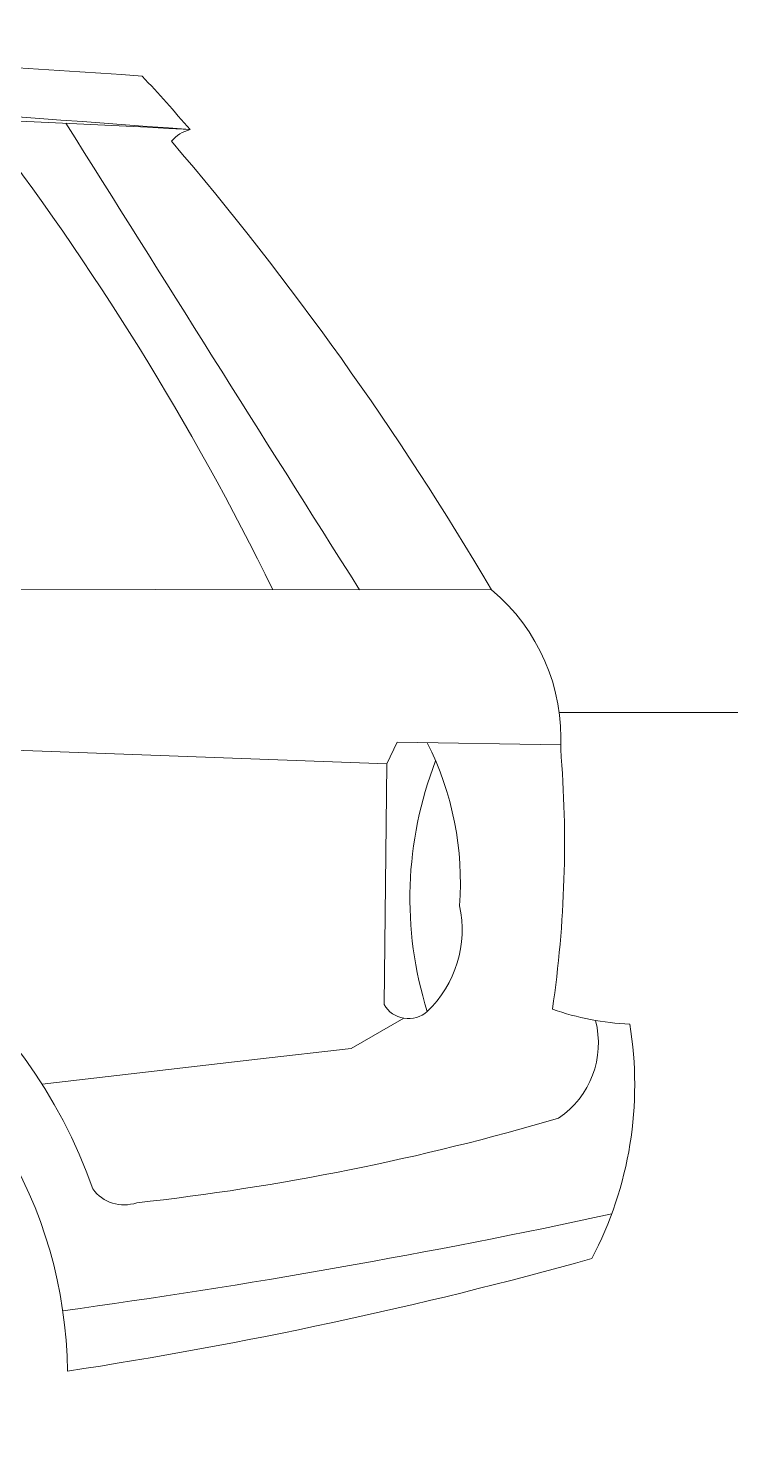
# Model space of a CAD drawing. Header units: millimetres. Extents: x -213 to 151, y -74 to 135.
# Drawn here: x -6.563 to -5.839, y 1.744 to 3.205 of the extents above; entities that cross this region are included whole.
import ezdxf

# ---------------------------------------------------------------- set-up
doc = ezdxf.new("R2010")
doc.units = ezdxf.units.MM
doc.header["$LTSCALE"] = 15
doc.layers.add('251', color=251, linetype='Continuous')
doc.layers.add('G', color=8, linetype='Continuous')

msp = doc.modelspace()

# ---------------------------------------------------------------- linework, layer by layer
at = {"layer": '251', "lineweight": 5}
for points in [[(-7.8174, 3.2051, -0.016979), (-6.4453, 3.1559, -0.007164), (-6.3959, 3.1008, 0.152641), (-6.4152, 3.0887, -0.043639), (-6.085, 2.6262, -0.23675), (-6.0138, 2.4622, -0.05669), (-6.0223, 2.1942, 0.077882), (-5.9426, 2.1787, -0.163522), (-5.9817, 1.9369, -0.030112), (-6.5225, 1.8209, 1.055419), (-7.444, 1.7634, -0.375067), (-7.501, 1.749, 0.127865), (-7.5274, 1.7754, -0.000326), (-7.8174, 1.7738, -0.000326)], [(-7.8174, 3.1727, -0.009532), (-7.1064, 3.1546, 0.001221), (-6.3959, 3.1008)], [(-7.8174, 2.9692), (-7.8025, 3.1448, -0.010695), (-6.3959, 3.1008)], [(-6.524, 3.1073, 0.000854), (-6.2212, 2.6263, -29.470645)], [(-6.1931, 2.4468), (-6.196, 2.1988, 0.475427), (-6.1514, 2.1917, 0.261517), (-6.1181, 2.3007, 0.136349), (-6.1514, 2.4687, 4.5823)], [(-7.4495, 2.0837, -0.652523), (-6.4963, 2.0088, 0.329391), (-6.451, 1.9945, 0.044283), (-6.0159, 2.0817, 0.31699), (-5.9779, 2.1824, 36.745133)]]:
    msp.add_lwpolyline(points, format="xyb", dxfattribs=at)
for points in [[(-7.8174, 2.6282), (-6.085, 2.6262)], [(-7.8174, 2.4826), (-7.0449, 2.4781), (-6.1931, 2.4468), (-6.1823, 2.4692), (-6.0136, 2.4665)], [(-6.5485, 2.1166), (-6.3264, 2.1424), (-6.23, 2.1535), (-6.1754, 2.1847)]]:
    msp.add_lwpolyline(points, dxfattribs=at)
for centre, radius, start, end in [((-8.8998, 1.3562), 2.884, 26.132, 37.4892), ((-5.7789, 2.3084), 0.3904, 158.7436, 197.3836), ((-7.5653, 9.4235), 7.6115, 277.83865, 282.16603)]:
    msp.add_arc(centre, radius, start, end, dxfattribs=at)
at = {"layer": 'G', "lineweight": 0}
msp.add_lwpolyline([(-6.0153, 2.5), (-3.47, 2.5)], dxfattribs=at)

doc.saveas('drawing.dxf')
